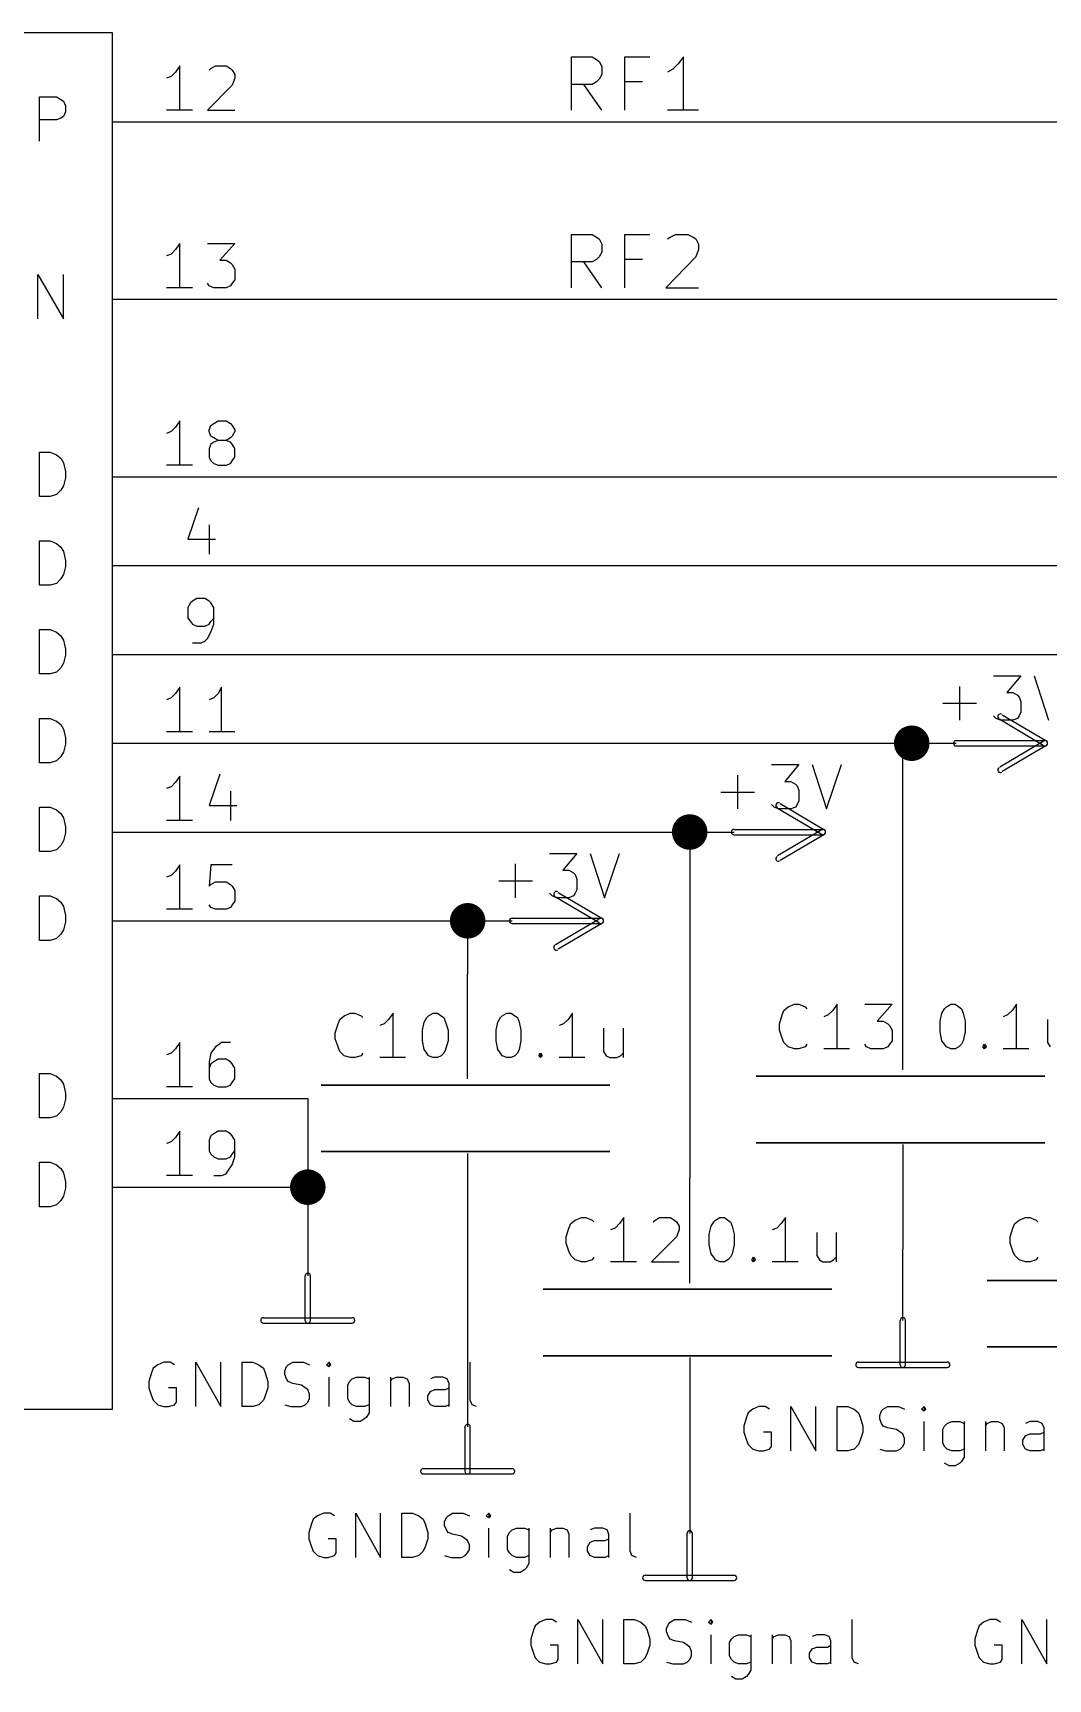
# Model space of a CAD drawing. Extents: x 10 to 584, y -410 to -10.
# Drawn here: x 372.38 to 401.41, y -189.59 to -142.49 of the extents above; entities that cross this region are included whole.
import ezdxf

# ---------------------------------------------------------------- set-up
doc = ezdxf.new("R2010")
doc.units = 0
doc.header["$MEASUREMENT"] = 0
doc.layers.add('BLACK', color=7, linetype='CONTINUOUS')

msp = doc.modelspace()

# ---------------------------------------------------------------- linework, layer by layer
at = {"layer": 'Black'}
for p, q in [((374.65, -142.494), (350.52, -142.494)), ((374.65, -181.864), (374.65, -142.494)), ((376.453, -143.612), (376.326, -143.739)), ((376.58, -143.434), (376.453, -143.612)), ((376.58, -144.704), (376.58, -143.434)), ((377.419, -143.561), (377.469, -143.51)), ((377.469, -143.51), (377.596, -143.434)), ((377.596, -143.434), (377.901, -143.434)), ((377.901, -143.434), (378.028, -143.51)), ((378.028, -143.51), (378.079, -143.561)), ((378.079, -143.561), (378.155, -143.688)), ((387.782, -144.704), (387.782, -143.18)), ((387.782, -143.18), (388.366, -143.18)), ((388.366, -143.18), (388.493, -143.256)), ((388.493, -143.256), (388.569, -143.307)), ((388.569, -143.307), (388.645, -143.459)), ((388.645, -143.459), (388.645, -143.688)), ((389.306, -144.704), (389.306, -143.18)), ((389.306, -143.18), (390.017, -143.18)), ((390.677, -143.535), (390.525, -143.612)), ((390.83, -143.383), (390.677, -143.535)), ((390.982, -143.18), (390.83, -143.383)), ((390.982, -144.704), (390.982, -143.18)), ((376.326, -143.739), (376.199, -143.789)), ((378.079, -143.993), (377.368, -144.704)), ((378.155, -143.789), (378.079, -143.993)), ((378.155, -143.688), (378.155, -143.789)), ((388.366, -143.967), (387.782, -143.967)), ((388.645, -144.704), (388.137, -143.967)), ((388.493, -143.891), (388.366, -143.967)), ((388.569, -143.815), (388.493, -143.891)), ((388.645, -143.688), (388.569, -143.815)), ((389.814, -143.891), (389.306, -143.891)), ((372.567, -145.593), (372.567, -144.323)), ((372.567, -144.323), (373.05, -144.323)), ((373.05, -144.323), (373.177, -144.399)), ((373.177, -144.399), (373.253, -144.45)), ((373.253, -144.45), (373.304, -144.577)), ((373.05, -144.983), (372.567, -144.983)), ((373.177, -144.932), (373.05, -144.983)), ((373.253, -144.882), (373.177, -144.932)), ((373.304, -144.755), (373.253, -144.882)), ((373.304, -144.577), (373.304, -144.755)), ((374.65, -145.034), (379.73, -145.034)), ((376.936, -144.704), (376.199, -144.704)), ((377.368, -144.704), (378.155, -144.704)), ((379.73, -145.034), (442.976, -145.034)), ((391.414, -144.704), (390.525, -144.704)), ((387.782, -149.784), (387.782, -148.26)), ((387.782, -148.26), (388.366, -148.26)), ((388.366, -148.26), (388.493, -148.336)), ((388.493, -148.336), (388.569, -148.387)), ((389.306, -149.784), (389.306, -148.26)), ((389.306, -148.26), (390.017, -148.26)), ((390.525, -148.387), (390.601, -148.336)), ((390.601, -148.336), (390.754, -148.26)), ((390.754, -148.26), (391.109, -148.26)), ((391.109, -148.26), (391.262, -148.336)), ((391.262, -148.336), (391.338, -148.387)), ((376.453, -148.692), (376.326, -148.819)), ((376.58, -148.514), (376.453, -148.692)), ((376.58, -149.784), (376.58, -148.514)), ((377.368, -148.514), (378.155, -148.514)), ((378.155, -148.514), (377.723, -148.996)), ((388.569, -148.387), (388.645, -148.539)), ((388.645, -148.768), (388.569, -148.895)), ((388.645, -148.539), (388.645, -148.768)), ((391.338, -148.387), (391.414, -148.539)), ((391.414, -148.692), (391.338, -148.895)), ((391.414, -148.539), (391.414, -148.692)), ((376.326, -148.819), (376.199, -148.869)), ((377.723, -148.996), (377.901, -148.996)), ((377.901, -148.996), (378.028, -149.073)), ((378.028, -149.073), (378.079, -149.123)), ((378.079, -149.123), (378.155, -149.25)), ((378.155, -149.25), (378.155, -149.555)), ((388.366, -149.047), (387.782, -149.047)), ((388.645, -149.784), (388.137, -149.047)), ((388.493, -148.971), (388.366, -149.047)), ((388.569, -148.895), (388.493, -148.971)), ((389.814, -148.971), (389.306, -148.971)), ((391.338, -148.895), (390.474, -149.784)), ((372.516, -150.673), (372.516, -149.403)), ((372.516, -149.403), (373.253, -150.673)), ((373.253, -150.673), (373.253, -149.403)), ((377.419, -149.733), (377.368, -149.657)), ((377.546, -149.784), (377.419, -149.733)), ((378.028, -149.733), (377.901, -149.784)), ((378.079, -149.657), (378.028, -149.733)), ((378.155, -149.555), (378.079, -149.657)), ((374.65, -150.114), (379.73, -150.114)), ((376.936, -149.784), (376.199, -149.784)), ((377.901, -149.784), (377.546, -149.784)), ((379.73, -150.114), (442.976, -150.114)), ((390.474, -149.784), (391.414, -149.784)), ((376.326, -153.899), (376.199, -153.949)), ((376.453, -153.772), (376.326, -153.899)), ((376.58, -153.594), (376.453, -153.772)), ((376.58, -154.864), (376.58, -153.594)), ((377.419, -153.848), (377.469, -153.721)), ((377.419, -153.899), (377.419, -153.848)), ((377.469, -154.026), (377.419, -153.899)), ((377.469, -153.721), (377.546, -153.67)), ((377.546, -153.67), (377.673, -153.594)), ((377.673, -153.594), (377.901, -153.594)), ((377.901, -153.594), (378.028, -153.67)), ((378.028, -153.67), (378.079, -153.721)), ((378.079, -153.721), (378.155, -153.848)), ((378.155, -153.899), (378.079, -154.026)), ((378.155, -153.848), (378.155, -153.899)), ((377.469, -154.254), (377.419, -154.381)), ((377.419, -154.381), (377.419, -154.635)), ((377.546, -154.076), (377.469, -154.026)), ((377.546, -154.203), (377.469, -154.254)), ((377.673, -154.153), (377.546, -154.076)), ((377.673, -154.153), (377.546, -154.203)), ((377.901, -154.153), (377.673, -154.153)), ((378.028, -154.076), (377.901, -154.153)), ((378.028, -154.203), (377.901, -154.153)), ((378.079, -154.026), (378.028, -154.076)), ((378.079, -154.254), (378.028, -154.203)), ((378.155, -154.381), (378.079, -154.254)), ((378.155, -154.635), (378.155, -154.381)), ((372.567, -155.753), (372.567, -154.483)), ((372.567, -154.483), (372.872, -154.483)), ((372.872, -154.483), (373.05, -154.559)), ((373.05, -154.559), (373.177, -154.661)), ((373.177, -154.661), (373.253, -154.788)), ((373.253, -154.788), (373.304, -155.042)), ((376.936, -154.864), (376.199, -154.864)), ((377.419, -154.635), (377.469, -154.737)), ((377.469, -154.737), (377.546, -154.813)), ((377.546, -154.813), (377.673, -154.864)), ((377.673, -154.864), (377.901, -154.864)), ((377.901, -154.864), (378.028, -154.813)), ((378.028, -154.813), (378.079, -154.737)), ((378.079, -154.737), (378.155, -154.635)), ((373.304, -155.219), (373.253, -155.448)), ((373.304, -155.042), (373.304, -155.219)), ((374.65, -155.194), (379.73, -155.194)), ((379.73, -155.194), (417.83, -155.194)), ((372.872, -155.753), (372.567, -155.753)), ((373.05, -155.702), (372.872, -155.753)), ((373.177, -155.575), (373.05, -155.702)), ((373.253, -155.448), (373.177, -155.575)), ((377.114, -156.083), (376.809, -156.972)), ((377.419, -156.566), (377.419, -157.404)), ((372.567, -158.293), (372.567, -157.023)), ((372.567, -157.023), (372.872, -157.023)), ((372.872, -157.023), (373.05, -157.099)), ((373.05, -157.099), (373.177, -157.201)), ((373.177, -157.201), (373.253, -157.328)), ((376.809, -156.972), (377.596, -156.972)), ((373.253, -157.328), (373.304, -157.582)), ((373.304, -157.582), (373.304, -157.759)), ((374.65, -157.734), (379.73, -157.734)), ((379.73, -157.734), (411.48, -157.734)), ((373.177, -158.115), (373.05, -158.242)), ((373.253, -157.988), (373.177, -158.115)), ((373.304, -157.759), (373.253, -157.988)), ((372.872, -158.293), (372.567, -158.293)), ((373.05, -158.242), (372.872, -158.293)), ((377.063, -158.674), (376.936, -158.75)), ((377.292, -158.674), (377.063, -158.674)), ((377.419, -158.75), (377.292, -158.674)), ((376.885, -158.801), (376.809, -158.928)), ((376.809, -158.928), (376.809, -159.233)), ((376.936, -158.75), (376.885, -158.801)), ((377.469, -158.801), (377.419, -158.75)), ((377.546, -158.928), (377.469, -158.801)), ((377.546, -159.41), (377.546, -158.928)), ((372.567, -160.833), (372.567, -159.563)), ((372.567, -159.563), (372.872, -159.563)), ((372.872, -159.563), (373.05, -159.639)), ((373.05, -159.639), (373.177, -159.741)), ((376.809, -159.233), (376.885, -159.334)), ((376.885, -159.334), (376.936, -159.41)), ((376.936, -159.41), (377.063, -159.461)), ((377.063, -159.461), (377.292, -159.461)), ((377.292, -159.461), (377.419, -159.41)), ((377.368, -159.817), (377.469, -159.639)), ((377.419, -159.41), (377.469, -159.334)), ((377.469, -159.334), (377.546, -159.233)), ((377.469, -159.639), (377.546, -159.41)), ((373.177, -159.741), (373.253, -159.868)), ((373.253, -159.868), (373.304, -160.122)), ((376.936, -159.944), (377.19, -159.944)), ((377.19, -159.944), (377.292, -159.893)), ((377.292, -159.893), (377.368, -159.817)), ((373.253, -160.528), (373.177, -160.655)), ((373.304, -160.299), (373.253, -160.528)), ((373.304, -160.122), (373.304, -160.299)), ((374.65, -160.274), (379.73, -160.274)), ((379.73, -160.274), (405.13, -160.274)), ((372.872, -160.833), (372.567, -160.833)), ((373.05, -160.782), (372.872, -160.833)), ((373.177, -160.655), (373.05, -160.782)), ((399.847, -160.884), (400.634, -160.884)), ((400.634, -160.884), (400.228, -161.366)), ((401.015, -160.884), (401.422, -162.154)), ((376.326, -161.519), (376.199, -161.569)), ((376.453, -161.392), (376.326, -161.519)), ((376.58, -161.214), (376.453, -161.392)), ((376.58, -162.484), (376.58, -161.214)), ((377.546, -161.519), (377.419, -161.569)), ((377.673, -161.392), (377.546, -161.519)), ((377.774, -161.214), (377.673, -161.392)), ((377.774, -162.484), (377.774, -161.214)), ((398.882, -162.154), (398.882, -161.188)), ((400.228, -161.366), (400.406, -161.366)), ((400.406, -161.366), (400.533, -161.442)), ((400.533, -161.442), (400.583, -161.493)), ((400.583, -161.493), (400.634, -161.62)), ((398.399, -161.671), (399.364, -161.671)), ((400.634, -161.925), (400.583, -162.027)), ((400.634, -161.62), (400.634, -161.925)), ((372.567, -163.373), (372.567, -162.103)), ((372.567, -162.103), (372.872, -162.103)), ((372.872, -162.103), (373.05, -162.179)), ((373.05, -162.179), (373.177, -162.281)), ((373.177, -162.281), (373.253, -162.408)), ((373.253, -162.408), (373.304, -162.662)), ((399.923, -162.103), (399.847, -162.027)), ((400.05, -162.154), (399.923, -162.103)), ((400.025, -162.128), (401.269, -162.865)), ((400.406, -162.154), (400.05, -162.154)), ((400.101, -162.001), (401.345, -162.738)), ((400.533, -162.103), (400.406, -162.154)), ((400.583, -162.027), (400.533, -162.103)), ((373.304, -162.839), (373.253, -163.068)), ((373.304, -162.662), (373.304, -162.839)), ((374.65, -162.814), (379.73, -162.814)), ((376.936, -162.484), (376.199, -162.484)), ((378.155, -162.484), (377.419, -162.484)), ((379.73, -162.814), (398.78, -162.814)), ((397.256, -169.164), (397.256, -162.814)), ((397.256, -162.814), (397.51, -162.814)), ((398.78, -162.738), (401.32, -162.738)), ((398.78, -162.89), (401.32, -162.89)), ((401.269, -162.763), (400.025, -163.5)), ((401.345, -162.89), (400.101, -163.627)), ((372.872, -163.373), (372.567, -163.373)), ((373.05, -163.322), (372.872, -163.373)), ((373.177, -163.195), (373.05, -163.322)), ((373.253, -163.068), (373.177, -163.195)), ((376.58, -163.754), (376.453, -163.932)), ((376.58, -165.024), (376.58, -163.754)), ((377.723, -163.703), (377.419, -164.592)), ((392.532, -164.694), (392.532, -163.728)), ((393.497, -163.424), (394.284, -163.424)), ((394.284, -163.424), (393.878, -163.906)), ((394.665, -163.424), (395.072, -164.694)), ((395.072, -164.694), (395.503, -163.424)), ((376.326, -164.059), (376.199, -164.109)), ((376.453, -163.932), (376.326, -164.059)), ((378.028, -164.186), (378.028, -165.024)), ((392.049, -164.211), (393.014, -164.211)), ((393.878, -163.906), (394.056, -163.906)), ((394.056, -163.906), (394.183, -163.982)), ((394.183, -163.982), (394.233, -164.033)), ((394.233, -164.033), (394.284, -164.16)), ((394.284, -164.16), (394.284, -164.465)), ((372.567, -165.913), (372.567, -164.643)), ((372.567, -164.643), (372.872, -164.643)), ((372.872, -164.643), (373.05, -164.719)), ((373.05, -164.719), (373.177, -164.821)), ((373.177, -164.821), (373.253, -164.948)), ((377.419, -164.592), (378.206, -164.592)), ((393.573, -164.643), (393.497, -164.567)), ((393.7, -164.694), (393.573, -164.643)), ((393.675, -164.668), (394.919, -165.405)), ((394.056, -164.694), (393.7, -164.694)), ((393.751, -164.541), (394.995, -165.278)), ((394.183, -164.643), (394.056, -164.694)), ((394.233, -164.567), (394.183, -164.643)), ((394.284, -164.465), (394.233, -164.567)), ((373.253, -164.948), (373.304, -165.202)), ((373.304, -165.202), (373.304, -165.379)), ((376.936, -165.024), (376.199, -165.024)), ((392.43, -165.278), (394.97, -165.278)), ((373.177, -165.735), (373.05, -165.862)), ((373.253, -165.608), (373.177, -165.735)), ((373.304, -165.379), (373.253, -165.608)), ((374.65, -165.354), (379.73, -165.354)), ((379.73, -165.354), (392.43, -165.354)), ((391.16, -165.354), (391.16, -175.26)), ((392.43, -165.43), (394.97, -165.43)), ((394.919, -165.303), (393.675, -166.04)), ((394.995, -165.43), (393.751, -166.167)), ((372.872, -165.913), (372.567, -165.913)), ((373.05, -165.862), (372.872, -165.913)), ((387.147, -165.964), (387.934, -165.964)), ((387.934, -165.964), (387.528, -166.446)), ((388.315, -165.964), (388.722, -167.234)), ((388.722, -167.234), (389.153, -165.964)), ((376.326, -166.599), (376.199, -166.649)), ((376.453, -166.472), (376.326, -166.599)), ((376.58, -166.294), (376.453, -166.472)), ((376.58, -167.564), (376.58, -166.294)), ((377.469, -166.294), (377.419, -166.903)), ((378.079, -166.294), (377.469, -166.294)), ((386.182, -167.234), (386.182, -166.268)), ((387.528, -166.446), (387.706, -166.446)), ((387.706, -166.446), (387.833, -166.522)), ((387.833, -166.522), (387.883, -166.573)), ((387.883, -166.573), (387.934, -166.7)), ((387.934, -166.7), (387.934, -167.005)), ((377.419, -166.903), (377.469, -166.853)), ((377.469, -166.853), (377.596, -166.776)), ((377.596, -166.776), (377.901, -166.776)), ((377.901, -166.776), (378.028, -166.853)), ((378.028, -166.853), (378.079, -166.903)), ((378.079, -166.903), (378.155, -167.03)), ((378.155, -167.03), (378.155, -167.335)), ((385.699, -166.751), (386.664, -166.751)), ((387.223, -167.183), (387.147, -167.107)), ((387.401, -167.081), (388.645, -167.818)), ((387.883, -167.107), (387.833, -167.183)), ((387.934, -167.005), (387.883, -167.107)), ((372.567, -168.453), (372.567, -167.183)), ((372.567, -167.183), (372.872, -167.183)), ((372.872, -167.183), (373.05, -167.259)), ((373.05, -167.259), (373.177, -167.361)), ((373.177, -167.361), (373.253, -167.488)), ((373.253, -167.488), (373.304, -167.742)), ((376.936, -167.564), (376.199, -167.564)), ((377.469, -167.513), (377.419, -167.437)), ((377.596, -167.564), (377.469, -167.513)), ((377.901, -167.564), (377.596, -167.564)), ((378.028, -167.513), (377.901, -167.564)), ((378.079, -167.437), (378.028, -167.513)), ((378.155, -167.335), (378.079, -167.437)), ((387.35, -167.234), (387.223, -167.183)), ((387.325, -167.208), (388.569, -167.945)), ((387.706, -167.234), (387.35, -167.234)), ((387.833, -167.183), (387.706, -167.234)), ((373.304, -167.919), (373.253, -168.148)), ((373.304, -167.742), (373.304, -167.919)), ((374.65, -167.894), (379.73, -167.894)), ((379.73, -167.894), (386.08, -167.894)), ((384.81, -167.894), (384.81, -169.418)), ((386.08, -167.818), (388.62, -167.818)), ((386.08, -167.97), (388.62, -167.97)), ((388.569, -167.843), (387.325, -168.58)), ((388.645, -167.97), (387.401, -168.707)), ((372.872, -168.453), (372.567, -168.453)), ((373.05, -168.402), (372.872, -168.453)), ((373.177, -168.275), (373.05, -168.402)), ((373.253, -168.148), (373.177, -168.275)), ((384.81, -172.415), (384.81, -169.418)), ((397.256, -172.161), (397.256, -169.164)), ((393.802, -170.586), (393.852, -170.459)), ((393.852, -170.459), (393.979, -170.358)), ((393.979, -170.358), (394.157, -170.282)), ((394.157, -170.282), (394.284, -170.282)), ((394.284, -170.282), (394.462, -170.358)), ((394.462, -170.358), (394.513, -170.409)), ((395.249, -170.459), (395.122, -170.586)), ((395.376, -170.282), (395.249, -170.459)), ((395.376, -171.552), (395.376, -170.282)), ((396.164, -170.282), (396.951, -170.282)), ((396.951, -170.282), (396.519, -170.764)), ((398.374, -170.536), (398.45, -170.409)), ((398.45, -170.409), (398.501, -170.358)), ((398.501, -170.358), (398.628, -170.282)), ((398.628, -170.282), (398.755, -170.282)), ((398.755, -170.282), (398.856, -170.358)), ((398.856, -170.358), (398.932, -170.409)), ((398.932, -170.409), (398.983, -170.536)), ((400.38, -170.459), (400.253, -170.586)), ((400.507, -170.282), (400.38, -170.459)), ((400.507, -171.552), (400.507, -170.282)), ((381.025, -171.094), (381.102, -170.84)), ((381.102, -170.84), (381.152, -170.713)), ((381.152, -170.713), (381.279, -170.612)), ((381.279, -170.612), (381.457, -170.536)), ((381.457, -170.536), (381.584, -170.536)), ((381.584, -170.536), (381.762, -170.612)), ((381.762, -170.612), (381.813, -170.663)), ((382.422, -170.84), (382.295, -170.891)), ((382.549, -170.713), (382.422, -170.84)), ((382.676, -170.536), (382.549, -170.713)), ((382.676, -171.806), (382.676, -170.536)), ((383.515, -171.018), (383.565, -170.79)), ((383.565, -170.79), (383.642, -170.663)), ((383.642, -170.663), (383.692, -170.612)), ((383.692, -170.612), (383.819, -170.536)), ((383.819, -170.536), (383.946, -170.536)), ((383.946, -170.536), (384.048, -170.612)), ((384.048, -170.612), (384.124, -170.663)), ((384.124, -170.663), (384.175, -170.79)), ((384.175, -170.79), (384.251, -171.018)), ((385.623, -171.018), (385.674, -170.79)), ((385.674, -170.79), (385.75, -170.663)), ((385.75, -170.663), (385.801, -170.612)), ((385.801, -170.612), (385.928, -170.536)), ((385.928, -170.536), (386.055, -170.536)), ((386.055, -170.536), (386.156, -170.612)), ((386.156, -170.612), (386.232, -170.663)), ((386.232, -170.663), (386.283, -170.79)), ((386.283, -170.79), (386.334, -171.018)), ((387.553, -170.84), (387.426, -170.891)), ((387.68, -170.713), (387.553, -170.84)), ((387.807, -170.536), (387.68, -170.713)), ((387.807, -171.806), (387.807, -170.536)), ((393.725, -170.84), (393.802, -170.586)), ((393.725, -171.018), (393.725, -170.84)), ((395.122, -170.586), (394.995, -170.637)), ((396.519, -170.764), (396.697, -170.764)), ((396.697, -170.764), (396.824, -170.84)), ((396.824, -170.84), (396.875, -170.891)), ((396.875, -170.891), (396.951, -171.018)), ((398.323, -170.764), (398.374, -170.536)), ((398.323, -171.069), (398.323, -170.764)), ((398.983, -170.536), (399.034, -170.764)), ((399.034, -170.764), (399.034, -171.069)), ((400.253, -170.586), (400.126, -170.637)), ((401.396, -170.713), (401.396, -171.374)), ((376.58, -171.374), (376.453, -171.552)), ((376.58, -172.644), (376.58, -171.374)), ((377.774, -171.374), (377.673, -171.45)), ((378.028, -171.374), (377.774, -171.374)), ((381.025, -171.272), (381.025, -171.094)), ((381.102, -171.501), (381.025, -171.272)), ((383.515, -171.323), (383.515, -171.018)), ((383.565, -171.577), (383.515, -171.323)), ((384.251, -171.323), (384.175, -171.577)), ((384.251, -171.018), (384.251, -171.323)), ((385.623, -171.323), (385.623, -171.018)), ((385.674, -171.577), (385.623, -171.323)), ((386.334, -171.323), (386.283, -171.577)), ((386.334, -171.018), (386.334, -171.323)), ((388.696, -170.967), (388.696, -171.628)), ((389.255, -170.967), (389.255, -171.806)), ((393.802, -171.247), (393.725, -171.018)), ((393.852, -171.374), (393.802, -171.247)), ((393.979, -171.501), (393.852, -171.374)), ((396.951, -171.323), (396.875, -171.425)), ((396.951, -171.018), (396.951, -171.323)), ((398.374, -171.323), (398.323, -171.069)), ((398.45, -171.425), (398.374, -171.323)), ((398.983, -171.323), (398.932, -171.425)), ((399.034, -171.069), (398.983, -171.323)), ((401.396, -171.374), (401.472, -171.501)), ((376.326, -171.679), (376.199, -171.729)), ((376.453, -171.552), (376.326, -171.679)), ((377.469, -171.679), (377.419, -171.933)), ((377.596, -171.501), (377.469, -171.679)), ((377.673, -171.856), (377.546, -171.933)), ((377.673, -171.45), (377.596, -171.501)), ((377.901, -171.856), (377.673, -171.856)), ((378.028, -171.933), (377.901, -171.856)), ((381.152, -171.628), (381.102, -171.501)), ((381.279, -171.755), (381.152, -171.628)), ((381.457, -171.806), (381.279, -171.755)), ((381.584, -171.806), (381.457, -171.806)), ((381.762, -171.755), (381.584, -171.806)), ((381.813, -171.679), (381.762, -171.755)), ((383.032, -171.806), (382.295, -171.806)), ((383.642, -171.679), (383.565, -171.577)), ((383.692, -171.755), (383.642, -171.679)), ((383.819, -171.806), (383.692, -171.755)), ((383.946, -171.806), (383.819, -171.806)), ((384.048, -171.755), (383.946, -171.806)), ((384.124, -171.679), (384.048, -171.755)), ((384.175, -171.577), (384.124, -171.679)), ((385.75, -171.679), (385.674, -171.577)), ((385.801, -171.755), (385.75, -171.679)), ((385.928, -171.806), (385.801, -171.755)), ((386.055, -171.806), (385.928, -171.806)), ((386.156, -171.755), (386.055, -171.806)), ((386.232, -171.679), (386.156, -171.755)), ((386.283, -171.577), (386.232, -171.679)), ((386.842, -171.755), (386.893, -171.679)), ((386.893, -171.806), (386.842, -171.755)), ((386.893, -171.679), (386.944, -171.755)), ((386.893, -171.679), (386.893, -171.806)), ((386.944, -171.755), (386.893, -171.806)), ((388.163, -171.806), (387.426, -171.806)), ((388.696, -171.628), (388.772, -171.755)), ((388.772, -171.755), (388.874, -171.806)), ((388.874, -171.806), (389.077, -171.806)), ((389.077, -171.806), (389.179, -171.755)), ((389.179, -171.755), (389.255, -171.679)), ((394.157, -171.552), (393.979, -171.501)), ((394.284, -171.552), (394.157, -171.552)), ((394.462, -171.501), (394.284, -171.552)), ((394.513, -171.425), (394.462, -171.501)), ((395.732, -171.552), (394.995, -171.552)), ((396.215, -171.501), (396.164, -171.425)), ((396.342, -171.552), (396.215, -171.501)), ((396.697, -171.552), (396.342, -171.552)), ((396.824, -171.501), (396.697, -171.552)), ((396.875, -171.425), (396.824, -171.501)), ((398.501, -171.501), (398.45, -171.425)), ((398.628, -171.552), (398.501, -171.501)), ((398.755, -171.552), (398.628, -171.552)), ((398.856, -171.501), (398.755, -171.552)), ((398.932, -171.425), (398.856, -171.501)), ((399.542, -171.501), (399.593, -171.425)), ((399.593, -171.552), (399.542, -171.501)), ((399.593, -171.425), (399.644, -171.501)), ((399.593, -171.425), (399.593, -171.552)), ((399.644, -171.501), (399.593, -171.552)), ((400.863, -171.552), (400.126, -171.552)), ((372.567, -173.533), (372.567, -172.263)), ((372.567, -172.263), (372.872, -172.263)), ((372.872, -172.263), (373.05, -172.339)), ((373.05, -172.339), (373.177, -172.441)), ((377.419, -171.933), (377.419, -172.415)), ((377.469, -171.983), (377.419, -172.11)), ((377.546, -171.933), (377.469, -171.983)), ((378.079, -171.983), (378.028, -171.933)), ((378.155, -172.11), (378.079, -171.983)), ((378.155, -172.415), (378.155, -172.11)), ((401.32, -172.339), (393.065, -172.339)), ((393.065, -172.339), (401.32, -172.339)), ((373.177, -172.441), (373.253, -172.568)), ((373.253, -172.568), (373.304, -172.822)), ((373.304, -172.822), (373.304, -172.999)), ((376.936, -172.644), (376.199, -172.644)), ((377.419, -172.415), (377.469, -172.517)), ((377.469, -172.517), (377.546, -172.593)), ((377.546, -172.593), (377.673, -172.644)), ((377.673, -172.644), (377.901, -172.644)), ((377.901, -172.644), (378.028, -172.593)), ((378.028, -172.593), (378.079, -172.517)), ((378.079, -172.517), (378.155, -172.415)), ((388.874, -172.593), (380.619, -172.593)), ((380.619, -172.593), (388.874, -172.593)), ((373.253, -173.228), (373.177, -173.355)), ((373.304, -172.999), (373.253, -173.228)), ((374.65, -172.974), (379.73, -172.974)), ((379.73, -172.974), (380.238, -172.974)), ((380.238, -172.974), (380.238, -178.054)), ((372.872, -173.533), (372.567, -173.533)), ((373.05, -173.482), (372.872, -173.533)), ((373.177, -173.355), (373.05, -173.482)), ((376.326, -174.219), (376.199, -174.269)), ((376.453, -174.092), (376.326, -174.219)), ((376.58, -173.914), (376.453, -174.092)), ((376.58, -175.184), (376.58, -173.914)), ((377.469, -174.041), (377.419, -174.168)), ((377.419, -174.168), (377.419, -174.473)), ((377.546, -173.99), (377.469, -174.041)), ((377.673, -173.914), (377.546, -173.99)), ((377.901, -173.914), (377.673, -173.914)), ((378.028, -173.99), (377.901, -173.914)), ((378.079, -174.041), (378.028, -173.99)), ((378.155, -174.168), (378.079, -174.041)), ((378.155, -174.65), (378.155, -174.168)), ((377.419, -174.473), (377.469, -174.574)), ((377.469, -174.574), (377.546, -174.65)), ((377.546, -174.65), (377.673, -174.701)), ((377.673, -174.701), (377.901, -174.701)), ((377.901, -174.701), (378.028, -174.65)), ((378.028, -174.65), (378.079, -174.574)), ((378.079, -174.574), (378.155, -174.473)), ((378.079, -174.879), (378.155, -174.65)), ((380.619, -174.498), (388.874, -174.498)), ((388.874, -174.498), (380.619, -174.498)), ((384.81, -174.549), (384.81, -177.546)), ((393.065, -174.244), (401.32, -174.244)), ((401.32, -174.244), (393.065, -174.244)), ((397.256, -174.295), (397.256, -177.292)), ((372.567, -176.073), (372.567, -174.803)), ((372.567, -174.803), (372.872, -174.803)), ((372.872, -174.803), (373.05, -174.879)), ((373.05, -174.879), (373.177, -174.981)), ((373.177, -174.981), (373.253, -175.108)), ((373.253, -175.108), (373.304, -175.362)), ((377.774, -175.184), (377.901, -175.133)), ((377.901, -175.133), (377.952, -175.057)), ((377.952, -175.057), (378.079, -174.879)), ((373.304, -175.539), (373.253, -175.768)), ((373.304, -175.362), (373.304, -175.539)), ((374.65, -175.514), (379.73, -175.514)), ((376.936, -175.184), (376.199, -175.184)), ((377.546, -175.184), (377.774, -175.184)), ((379.73, -175.514), (380.238, -175.514)), ((391.16, -178.257), (391.16, -175.26)), ((372.872, -176.073), (372.567, -176.073)), ((373.05, -176.022), (372.872, -176.073)), ((373.177, -175.895), (373.05, -176.022)), ((373.253, -175.768), (373.177, -175.895)), ((387.706, -176.682), (387.756, -176.555)), ((387.756, -176.555), (387.883, -176.454)), ((387.883, -176.454), (388.061, -176.378)), ((388.061, -176.378), (388.188, -176.378)), ((388.188, -176.378), (388.366, -176.454)), ((388.366, -176.454), (388.417, -176.505)), ((389.153, -176.555), (389.026, -176.682)), ((389.28, -176.378), (389.153, -176.555)), ((389.28, -177.648), (389.28, -176.378)), ((390.119, -176.505), (390.169, -176.454)), ((390.169, -176.454), (390.296, -176.378)), ((390.296, -176.378), (390.601, -176.378)), ((390.601, -176.378), (390.728, -176.454)), ((390.728, -176.454), (390.779, -176.505)), ((390.779, -176.505), (390.855, -176.632)), ((391.77, -176.632), (391.846, -176.505)), ((391.846, -176.505), (391.897, -176.454)), ((391.897, -176.454), (392.024, -176.378)), ((392.024, -176.378), (392.151, -176.378)), ((392.151, -176.378), (392.252, -176.454)), ((392.252, -176.454), (392.328, -176.505)), ((392.328, -176.505), (392.379, -176.632)), ((393.776, -176.555), (393.649, -176.682)), ((393.903, -176.378), (393.776, -176.555)), ((393.903, -177.648), (393.903, -176.378)), ((400.406, -176.682), (400.456, -176.555)), ((400.456, -176.555), (400.583, -176.454)), ((400.583, -176.454), (400.761, -176.378)), ((400.761, -176.378), (400.888, -176.378)), ((400.888, -176.378), (401.066, -176.454)), ((401.066, -176.454), (401.117, -176.505)), ((387.629, -176.936), (387.706, -176.682)), ((387.629, -177.114), (387.629, -176.936)), ((389.026, -176.682), (388.899, -176.733)), ((390.779, -176.936), (390.068, -177.648)), ((390.855, -176.733), (390.779, -176.936)), ((390.855, -176.632), (390.855, -176.733)), ((391.719, -176.86), (391.77, -176.632)), ((391.719, -177.165), (391.719, -176.86)), ((392.379, -176.632), (392.43, -176.86)), ((392.43, -176.86), (392.43, -177.165)), ((393.649, -176.682), (393.522, -176.733)), ((394.792, -176.809), (394.792, -177.47)), ((395.351, -176.809), (395.351, -177.648)), ((400.329, -176.936), (400.406, -176.682)), ((400.329, -177.114), (400.329, -176.936)), ((387.706, -177.343), (387.629, -177.114)), ((387.756, -177.47), (387.706, -177.343)), ((387.883, -177.597), (387.756, -177.47)), ((388.417, -177.521), (388.366, -177.597)), ((391.77, -177.419), (391.719, -177.165)), ((391.846, -177.521), (391.77, -177.419)), ((391.897, -177.597), (391.846, -177.521)), ((392.328, -177.521), (392.252, -177.597)), ((392.379, -177.419), (392.328, -177.521)), ((392.43, -177.165), (392.379, -177.419)), ((392.938, -177.597), (392.989, -177.521)), ((392.989, -177.521), (393.04, -177.597)), ((392.989, -177.521), (392.989, -177.648)), ((394.792, -177.47), (394.868, -177.597)), ((395.275, -177.597), (395.351, -177.521)), ((397.256, -179.324), (397.256, -177.292)), ((400.406, -177.343), (400.329, -177.114)), ((400.456, -177.47), (400.406, -177.343)), ((400.583, -177.597), (400.456, -177.47)), ((401.117, -177.521), (401.066, -177.597)), ((384.81, -177.546), (384.81, -182.372)), ((388.061, -177.648), (387.883, -177.597)), ((388.188, -177.648), (388.061, -177.648)), ((388.366, -177.597), (388.188, -177.648)), ((389.636, -177.648), (388.899, -177.648)), ((390.068, -177.648), (390.855, -177.648)), ((392.024, -177.648), (391.897, -177.597)), ((392.151, -177.648), (392.024, -177.648)), ((392.252, -177.597), (392.151, -177.648)), ((392.989, -177.648), (392.938, -177.597)), ((393.04, -177.597), (392.989, -177.648)), ((394.259, -177.648), (393.522, -177.648)), ((394.868, -177.597), (394.97, -177.648)), ((394.97, -177.648), (395.173, -177.648)), ((395.173, -177.648), (395.275, -177.597)), ((400.761, -177.648), (400.583, -177.597)), ((400.888, -177.648), (400.761, -177.648)), ((401.066, -177.597), (400.888, -177.648)), ((380.162, -179.324), (380.162, -178.054)), ((380.314, -179.324), (380.314, -178.054)), ((395.224, -178.435), (386.969, -178.435)), ((386.969, -178.435), (395.224, -178.435)), ((407.924, -178.181), (399.669, -178.181)), ((399.669, -178.181), (407.924, -178.181)), ((378.968, -179.248), (381.508, -179.248)), ((378.968, -179.4), (381.508, -179.4)), ((397.18, -180.594), (397.18, -179.324)), ((397.332, -180.594), (397.332, -179.324)), ((386.969, -180.34), (395.224, -180.34)), ((395.224, -180.34), (386.969, -180.34)), ((399.669, -180.086), (407.924, -180.086)), ((407.924, -180.086), (399.669, -180.086)), ((375.768, -180.823), (375.691, -181.077)), ((375.818, -180.696), (375.768, -180.823)), ((375.945, -180.594), (375.818, -180.696)), ((376.123, -180.518), (375.945, -180.594)), ((376.301, -180.518), (376.123, -180.518)), ((376.428, -180.594), (376.301, -180.518)), ((377.038, -181.788), (377.038, -180.518)), ((377.038, -180.518), (377.749, -181.788)), ((377.749, -181.788), (377.749, -180.518)), ((378.358, -181.788), (378.358, -180.518)), ((378.358, -180.518), (378.663, -180.518)), ((378.663, -180.518), (378.841, -180.594)), ((378.841, -180.594), (378.968, -180.696)), ((378.968, -180.696), (379.019, -180.823)), ((379.019, -180.823), (379.095, -181.077)), ((379.578, -180.772), (379.628, -180.645)), ((379.578, -180.873), (379.578, -180.772)), ((379.628, -180.645), (379.679, -180.594)), ((379.679, -180.594), (379.806, -180.518)), ((379.806, -180.518), (380.111, -180.518)), ((380.111, -180.518), (380.289, -180.594)), ((380.848, -180.518), (380.771, -180.594)), ((380.771, -180.594), (380.848, -180.645)), ((380.898, -180.594), (380.848, -180.518)), ((380.848, -180.518), (380.848, -180.645)), ((380.848, -180.645), (380.898, -180.594)), ((384.886, -181.61), (384.886, -180.518)), ((391.16, -180.391), (391.16, -183.388)), ((395.986, -180.518), (398.526, -180.518)), ((395.986, -180.67), (398.526, -180.67)), ((375.691, -181.077), (375.691, -181.254)), ((375.691, -181.254), (375.768, -181.483)), ((376.479, -181.254), (376.25, -181.254)), ((376.479, -181.661), (376.479, -181.254)), ((379.095, -181.254), (379.019, -181.483)), ((379.095, -181.077), (379.095, -181.254)), ((379.628, -181), (379.578, -180.873)), ((379.679, -181.077), (379.628, -181)), ((379.806, -181.127), (379.679, -181.077)), ((380.06, -181.178), (379.806, -181.127)), ((380.162, -181.254), (380.06, -181.178)), ((380.238, -181.305), (380.162, -181.254)), ((380.848, -181.788), (380.848, -180.95)), ((381.381, -181.178), (381.432, -181.077)), ((381.381, -181.559), (381.381, -181.178)), ((381.432, -181.077), (381.508, -181)), ((381.508, -181), (381.635, -180.95)), ((381.635, -180.95), (381.864, -180.95)), ((381.864, -180.95), (381.991, -181)), ((381.991, -180.95), (381.991, -181.966)), ((382.6, -180.95), (382.6, -181.788)), ((382.6, -181.077), (382.651, -181)), ((382.651, -181), (382.778, -180.95)), ((382.778, -180.95), (382.956, -180.95)), ((382.956, -180.95), (383.083, -181)), ((383.083, -181), (383.134, -181.127)), ((383.134, -181.127), (383.134, -181.788)), ((383.87, -180.95), (383.743, -181)), ((384.099, -180.95), (383.87, -180.95)), ((384.226, -181), (384.099, -180.95)), ((384.175, -181.305), (384.277, -181.254)), ((384.277, -181.127), (384.226, -181)), ((384.277, -181.788), (384.277, -181.127)), ((375.768, -181.483), (375.818, -181.61)), ((375.818, -181.61), (375.945, -181.737)), ((375.945, -181.737), (376.123, -181.788)), ((376.25, -181.788), (376.428, -181.737)), ((376.428, -181.737), (376.479, -181.661)), ((378.841, -181.737), (378.663, -181.788)), ((378.968, -181.61), (378.841, -181.737)), ((379.019, -181.483), (378.968, -181.61)), ((379.578, -181.737), (379.755, -181.788)), ((380.06, -181.788), (380.162, -181.737)), ((380.162, -181.737), (380.238, -181.661)), ((380.289, -181.432), (380.238, -181.305)), ((380.238, -181.661), (380.289, -181.559)), ((380.289, -181.559), (380.289, -181.432)), ((381.432, -181.661), (381.381, -181.559)), ((381.508, -181.737), (381.432, -181.661)), ((381.635, -181.788), (381.508, -181.737)), ((381.991, -181.737), (381.864, -181.788)), ((383.667, -181.483), (383.743, -181.356)), ((383.667, -181.61), (383.667, -181.483)), ((383.743, -181.737), (383.667, -181.61)), ((383.743, -181.356), (383.87, -181.305)), ((383.87, -181.788), (383.743, -181.737)), ((383.87, -181.305), (384.175, -181.305)), ((384.277, -181.737), (384.175, -181.788)), ((384.937, -181.737), (384.886, -181.61)), ((385.064, -181.788), (384.937, -181.737)), ((350.52, -181.864), (374.65, -181.864)), ((376.123, -181.788), (376.25, -181.788)), ((378.663, -181.788), (378.358, -181.788)), ((379.755, -181.788), (380.06, -181.788)), ((381.559, -182.22), (381.432, -182.143)), ((381.737, -182.22), (381.559, -182.22)), ((381.864, -181.788), (381.635, -181.788)), ((381.864, -182.143), (381.737, -182.22)), ((381.914, -182.093), (381.864, -182.143)), ((381.991, -181.966), (381.914, -182.093)), ((384.175, -181.788), (383.87, -181.788)), ((392.786, -182.093), (392.709, -182.347)), ((392.836, -181.966), (392.786, -182.093)), ((392.963, -181.864), (392.836, -181.966)), ((393.141, -181.788), (392.963, -181.864)), ((393.319, -181.788), (393.141, -181.788)), ((393.446, -181.864), (393.319, -181.788)), ((394.056, -183.058), (394.056, -181.788)), ((394.056, -181.788), (394.767, -183.058)), ((394.767, -183.058), (394.767, -181.788)), ((395.376, -183.058), (395.376, -181.788)), ((395.376, -181.788), (395.681, -181.788)), ((395.681, -181.788), (395.859, -181.864)), ((395.859, -181.864), (395.986, -181.966)), ((395.986, -181.966), (396.037, -182.093)), ((396.037, -182.093), (396.113, -182.347)), ((396.596, -182.042), (396.646, -181.915)), ((396.596, -182.143), (396.596, -182.042)), ((396.646, -182.27), (396.596, -182.143)), ((396.646, -181.915), (396.697, -181.864)), ((396.697, -181.864), (396.824, -181.788)), ((396.824, -181.788), (397.129, -181.788)), ((397.129, -181.788), (397.307, -181.864)), ((397.866, -181.788), (397.789, -181.864)), ((397.789, -181.864), (397.866, -181.915)), ((397.916, -181.864), (397.866, -181.788)), ((397.866, -181.788), (397.866, -181.915)), ((397.866, -181.915), (397.916, -181.864)), ((397.866, -183.058), (397.866, -182.22)), ((398.526, -182.27), (398.653, -182.22)), ((398.653, -182.22), (398.882, -182.22)), ((398.882, -182.22), (399.009, -182.27)), ((399.009, -182.22), (399.009, -183.236)), ((399.618, -182.22), (399.618, -183.058)), ((399.669, -182.27), (399.796, -182.22)), ((399.796, -182.22), (399.974, -182.22)), ((399.974, -182.22), (400.101, -182.27)), ((400.888, -182.22), (400.761, -182.27)), ((401.117, -182.22), (400.888, -182.22)), ((401.244, -182.27), (401.117, -182.22)), ((384.734, -183.642), (384.734, -182.372)), ((384.886, -183.642), (384.886, -182.372)), ((392.709, -182.347), (392.709, -182.524)), ((392.709, -182.524), (392.786, -182.753)), ((393.497, -182.524), (393.268, -182.524)), ((393.497, -182.931), (393.497, -182.524)), ((396.113, -182.524), (396.037, -182.753)), ((396.113, -182.347), (396.113, -182.524)), ((396.697, -182.347), (396.646, -182.27)), ((396.824, -182.397), (396.697, -182.347)), ((397.078, -182.448), (396.824, -182.397)), ((397.18, -182.524), (397.078, -182.448)), ((397.256, -182.575), (397.18, -182.524)), ((397.307, -182.702), (397.256, -182.575)), ((397.307, -182.829), (397.307, -182.702)), ((398.399, -182.448), (398.45, -182.347)), ((398.399, -182.829), (398.399, -182.448)), ((398.45, -182.347), (398.526, -182.27)), ((399.618, -182.347), (399.669, -182.27)), ((400.101, -182.27), (400.152, -182.397)), ((400.152, -182.397), (400.152, -183.058)), ((400.685, -182.753), (400.761, -182.626)), ((400.761, -182.626), (400.888, -182.575)), ((400.888, -182.575), (401.193, -182.575)), ((401.193, -182.575), (401.295, -182.524)), ((401.295, -182.397), (401.244, -182.27)), ((401.295, -183.058), (401.295, -182.397)), ((392.786, -182.753), (392.836, -182.88)), ((392.836, -182.88), (392.963, -183.007)), ((392.963, -183.007), (393.141, -183.058)), ((393.141, -183.058), (393.268, -183.058)), ((393.268, -183.058), (393.446, -183.007)), ((393.446, -183.007), (393.497, -182.931)), ((395.681, -183.058), (395.376, -183.058)), ((395.859, -183.007), (395.681, -183.058)), ((395.986, -182.88), (395.859, -183.007)), ((396.037, -182.753), (395.986, -182.88)), ((396.596, -183.007), (396.773, -183.058)), ((396.773, -183.058), (397.078, -183.058)), ((397.078, -183.058), (397.18, -183.007)), ((397.18, -183.007), (397.256, -182.931)), ((397.256, -182.931), (397.307, -182.829)), ((398.45, -182.931), (398.399, -182.829)), ((398.526, -183.007), (398.45, -182.931)), ((398.653, -183.058), (398.526, -183.007)), ((398.882, -183.058), (398.653, -183.058)), ((399.009, -183.007), (398.882, -183.058)), ((400.685, -182.88), (400.685, -182.753)), ((400.761, -183.007), (400.685, -182.88)), ((400.888, -183.058), (400.761, -183.007)), ((401.193, -183.058), (400.888, -183.058)), ((401.295, -183.007), (401.193, -183.058)), ((383.54, -183.566), (386.08, -183.566)), ((391.16, -183.388), (391.16, -185.42)), ((398.577, -183.49), (398.45, -183.413)), ((398.755, -183.49), (398.577, -183.49)), ((398.882, -183.413), (398.755, -183.49)), ((398.932, -183.363), (398.882, -183.413)), ((399.009, -183.236), (398.932, -183.363)), ((383.54, -183.718), (386.08, -183.718)), ((380.39, -185.014), (380.34, -185.141)), ((380.517, -184.912), (380.39, -185.014)), ((380.695, -184.836), (380.517, -184.912)), ((380.873, -184.836), (380.695, -184.836)), ((381, -184.912), (380.873, -184.836)), ((381.61, -186.106), (381.61, -184.836)), ((381.61, -184.836), (382.321, -186.106)), ((382.321, -186.106), (382.321, -184.836)), ((382.93, -186.106), (382.93, -184.836)), ((382.93, -184.836), (383.235, -184.836)), ((383.235, -184.836), (383.413, -184.912)), ((383.413, -184.912), (383.54, -185.014)), ((383.54, -185.014), (383.591, -185.141)), ((384.15, -185.09), (384.2, -184.963)), ((384.2, -184.963), (384.251, -184.912)), ((384.251, -184.912), (384.378, -184.836)), ((384.378, -184.836), (384.683, -184.836)), ((384.683, -184.836), (384.861, -184.912)), ((385.42, -184.836), (385.343, -184.912)), ((385.343, -184.912), (385.42, -184.963)), ((385.47, -184.912), (385.42, -184.836)), ((385.42, -184.836), (385.42, -184.963)), ((385.42, -184.963), (385.47, -184.912)), ((389.458, -185.928), (389.458, -184.836)), ((380.34, -185.141), (380.263, -185.395)), ((380.263, -185.395), (380.263, -185.572)), ((383.591, -185.141), (383.667, -185.395)), ((383.667, -185.395), (383.667, -185.572)), ((384.15, -185.191), (384.15, -185.09)), ((384.2, -185.318), (384.15, -185.191)), ((384.251, -185.395), (384.2, -185.318)), ((384.378, -185.445), (384.251, -185.395)), ((384.632, -185.496), (384.378, -185.445)), ((384.734, -185.572), (384.632, -185.496)), ((385.42, -186.106), (385.42, -185.268)), ((385.953, -185.496), (386.004, -185.395)), ((385.953, -185.877), (385.953, -185.496)), ((386.004, -185.395), (386.08, -185.318)), ((386.08, -185.318), (386.207, -185.268)), ((386.207, -185.268), (386.436, -185.268)), ((386.436, -185.268), (386.563, -185.318)), ((386.563, -185.268), (386.563, -186.284)), ((387.172, -185.268), (387.172, -186.106)), ((387.172, -185.395), (387.223, -185.318)), ((387.223, -185.318), (387.35, -185.268)), ((387.35, -185.268), (387.528, -185.268)), ((387.528, -185.268), (387.655, -185.318)), ((387.655, -185.318), (387.706, -185.445)), ((387.706, -185.445), (387.706, -186.106)), ((388.442, -185.268), (388.315, -185.318)), ((388.671, -185.268), (388.442, -185.268)), ((388.798, -185.318), (388.671, -185.268)), ((388.849, -185.445), (388.798, -185.318)), ((388.849, -186.106), (388.849, -185.445)), ((391.084, -186.69), (391.084, -185.42)), ((391.236, -186.69), (391.236, -185.42)), ((380.263, -185.572), (380.34, -185.801)), ((380.34, -185.801), (380.39, -185.928)), ((380.39, -185.928), (380.517, -186.055)), ((381.051, -185.572), (380.822, -185.572)), ((381, -186.055), (381.051, -185.979)), ((381.051, -185.979), (381.051, -185.572)), ((383.54, -185.928), (383.413, -186.055)), ((383.591, -185.801), (383.54, -185.928)), ((383.667, -185.572), (383.591, -185.801)), ((384.81, -185.623), (384.734, -185.572)), ((384.734, -186.055), (384.81, -185.979)), ((384.861, -185.75), (384.81, -185.623)), ((384.81, -185.979), (384.861, -185.877)), ((384.861, -185.877), (384.861, -185.75)), ((386.004, -185.979), (385.953, -185.877)), ((386.08, -186.055), (386.004, -185.979)), ((388.239, -185.801), (388.315, -185.674)), ((388.239, -185.928), (388.239, -185.801)), ((388.315, -186.055), (388.239, -185.928)), ((388.315, -185.674), (388.442, -185.623)), ((388.442, -185.623), (388.747, -185.623)), ((388.747, -185.623), (388.849, -185.572)), ((389.509, -186.055), (389.458, -185.928)), ((380.517, -186.055), (380.695, -186.106)), ((380.695, -186.106), (380.822, -186.106)), ((380.822, -186.106), (381, -186.055)), ((383.235, -186.106), (382.93, -186.106)), ((383.413, -186.055), (383.235, -186.106)), ((384.15, -186.055), (384.327, -186.106)), ((384.327, -186.106), (384.632, -186.106)), ((384.632, -186.106), (384.734, -186.055)), ((386.131, -186.538), (386.004, -186.461)), ((386.207, -186.106), (386.08, -186.055)), ((386.436, -186.106), (386.207, -186.106)), ((386.436, -186.461), (386.309, -186.538)), ((386.563, -186.055), (386.436, -186.106)), ((386.486, -186.411), (386.436, -186.461)), ((386.563, -186.284), (386.486, -186.411)), ((388.442, -186.106), (388.315, -186.055)), ((388.747, -186.106), (388.442, -186.106)), ((388.849, -186.055), (388.747, -186.106)), ((389.636, -186.106), (389.509, -186.055)), ((386.309, -186.538), (386.131, -186.538)), ((389.89, -186.614), (392.43, -186.614)), ((389.89, -186.766), (392.43, -186.766)), ((387.045, -187.884), (386.867, -187.96)), ((387.223, -187.884), (387.045, -187.884)), ((387.35, -187.96), (387.223, -187.884)), ((387.96, -189.154), (387.96, -187.884)), ((387.96, -187.884), (388.671, -189.154)), ((388.671, -189.154), (388.671, -187.884)), ((389.28, -189.154), (389.28, -187.884)), ((389.28, -187.884), (389.585, -187.884)), ((389.585, -187.884), (389.763, -187.96)), ((390.601, -187.96), (390.728, -187.884)), ((390.728, -187.884), (391.033, -187.884)), ((391.033, -187.884), (391.211, -187.96)), ((391.77, -187.884), (391.693, -187.96)), ((391.82, -187.96), (391.77, -187.884)), ((391.77, -187.884), (391.77, -188.011)), ((395.808, -188.976), (395.808, -187.884)), ((399.745, -187.884), (399.567, -187.96)), ((399.923, -187.884), (399.745, -187.884)), ((400.05, -187.96), (399.923, -187.884)), ((400.66, -189.154), (400.66, -187.884)), ((400.66, -187.884), (401.371, -189.154)), ((401.371, -189.154), (401.371, -187.884)), ((386.69, -188.189), (386.613, -188.443)), ((386.74, -188.062), (386.69, -188.189)), ((386.867, -187.96), (386.74, -188.062)), ((389.763, -187.96), (389.89, -188.062)), ((389.89, -188.062), (389.941, -188.189)), ((389.941, -188.189), (390.017, -188.443)), ((390.5, -188.138), (390.55, -188.011)), ((390.5, -188.239), (390.5, -188.138)), ((390.55, -188.366), (390.5, -188.239)), ((390.55, -188.011), (390.601, -187.96)), ((390.601, -188.443), (390.55, -188.366)), ((391.693, -187.96), (391.77, -188.011)), ((391.77, -188.011), (391.82, -187.96)), ((391.77, -189.154), (391.77, -188.316)), ((392.354, -188.443), (392.43, -188.366)), ((392.43, -188.366), (392.557, -188.316)), ((392.557, -188.316), (392.786, -188.316)), ((392.786, -188.316), (392.913, -188.366)), ((392.913, -188.316), (392.913, -189.332)), ((393.522, -188.316), (393.522, -189.154)), ((393.522, -188.443), (393.573, -188.366)), ((393.573, -188.366), (393.7, -188.316)), ((393.7, -188.316), (393.878, -188.316)), ((393.878, -188.316), (394.005, -188.366)), ((394.005, -188.366), (394.056, -188.493)), ((394.792, -188.316), (394.665, -188.366)), ((395.021, -188.316), (394.792, -188.316)), ((395.148, -188.366), (395.021, -188.316)), ((395.199, -188.493), (395.148, -188.366)), ((399.39, -188.189), (399.313, -188.443)), ((399.44, -188.062), (399.39, -188.189)), ((399.567, -187.96), (399.44, -188.062)), ((386.613, -188.443), (386.613, -188.62)), ((386.613, -188.62), (386.69, -188.849)), ((387.401, -188.62), (387.172, -188.62)), ((387.401, -189.027), (387.401, -188.62)), ((390.017, -188.62), (389.941, -188.849)), ((390.017, -188.443), (390.017, -188.62)), ((390.728, -188.493), (390.601, -188.443)), ((390.982, -188.544), (390.728, -188.493)), ((391.084, -188.62), (390.982, -188.544)), ((391.16, -188.671), (391.084, -188.62)), ((391.211, -188.798), (391.16, -188.671)), ((391.211, -188.925), (391.211, -188.798)), ((392.303, -188.544), (392.354, -188.443)), ((392.303, -188.925), (392.303, -188.544)), ((394.056, -188.493), (394.056, -189.154)), ((394.589, -188.849), (394.665, -188.722)), ((394.665, -188.722), (394.792, -188.671)), ((394.792, -188.671), (395.097, -188.671)), ((395.097, -188.671), (395.199, -188.62)), ((395.199, -189.154), (395.199, -188.493)), ((399.313, -188.443), (399.313, -188.62)), ((399.313, -188.62), (399.39, -188.849)), ((400.101, -188.62), (399.872, -188.62)), ((400.101, -189.027), (400.101, -188.62)), ((386.69, -188.849), (386.74, -188.976)), ((386.74, -188.976), (386.867, -189.103)), ((386.867, -189.103), (387.045, -189.154)), ((387.045, -189.154), (387.172, -189.154)), ((387.172, -189.154), (387.35, -189.103)), ((387.35, -189.103), (387.401, -189.027)), ((389.585, -189.154), (389.28, -189.154)), ((389.763, -189.103), (389.585, -189.154)), ((389.89, -188.976), (389.763, -189.103)), ((389.941, -188.849), (389.89, -188.976)), ((390.5, -189.103), (390.677, -189.154)), ((390.677, -189.154), (390.982, -189.154)), ((390.982, -189.154), (391.084, -189.103)), ((391.084, -189.103), (391.16, -189.027)), ((391.16, -189.027), (391.211, -188.925)), ((392.354, -189.027), (392.303, -188.925)), ((392.43, -189.103), (392.354, -189.027)), ((392.557, -189.154), (392.43, -189.103)), ((392.786, -189.154), (392.557, -189.154)), ((392.913, -189.103), (392.786, -189.154)), ((394.589, -188.976), (394.589, -188.849)), ((394.665, -189.103), (394.589, -188.976)), ((394.792, -189.154), (394.665, -189.103)), ((395.097, -189.154), (394.792, -189.154)), ((395.199, -189.103), (395.097, -189.154)), ((395.859, -189.103), (395.808, -188.976)), ((395.986, -189.154), (395.859, -189.103)), ((399.39, -188.849), (399.44, -188.976)), ((399.44, -188.976), (399.567, -189.103)), ((399.567, -189.103), (399.745, -189.154)), ((399.745, -189.154), (399.872, -189.154)), ((399.872, -189.154), (400.05, -189.103)), ((400.05, -189.103), (400.101, -189.027)), ((392.481, -189.586), (392.354, -189.509)), ((392.659, -189.586), (392.481, -189.586)), ((392.786, -189.509), (392.659, -189.586)), ((392.836, -189.459), (392.786, -189.509)), ((392.913, -189.332), (392.836, -189.459))]:
    msp.add_line(p, q, dxfattribs=at)
at = {"layer": 'Black', "const_width": 0.508}
for points in [[(397.256, -162.814, 1), (397.764, -162.814, 1)], [(390.906, -165.354, 1), (391.414, -165.354, 1)], [(384.556, -167.894, 1), (385.064, -167.894, 1)], [(379.984, -175.514, 1), (380.492, -175.514, 1)]]:
    msp.add_lwpolyline(points, format="xyb", close=True, dxfattribs=at)
at = {"layer": 'Black'}
for centre, start, end in [((400.05, -162.052), 59.0362, 239.036), ((398.78, -162.814), 90, 270), ((401.32, -162.814), 300.964, 480.964), ((401.32, -162.814), 239.036, 419.036), ((401.32, -162.814), 270, 450), ((400.05, -163.576), 480.964, 660.964), ((393.7, -164.592), 59.0362, 239.036), ((392.43, -165.354), 90, 270), ((394.97, -165.354), 300.964, 480.964), ((394.97, -165.354), 239.036, 419.036), ((394.97, -165.354), 270, 450), ((393.7, -166.116), 480.964, 660.964), ((387.35, -167.132), 59.0362, 239.036), ((386.08, -167.894), 90, 270), ((388.62, -167.894), 300.964, 480.964), ((388.62, -167.894), 239.036, 419.036), ((388.62, -167.894), 270, 450), ((387.35, -168.656), 480.964, 660.964), ((380.238, -178.054), 360, 540), ((378.968, -179.324), 90, 270), ((380.238, -179.324), 180, 360), ((381.508, -179.324), 270, 450), ((397.256, -179.324), 360, 540), ((395.986, -180.594), 90, 270), ((397.256, -180.594), 180, 360), ((398.526, -180.594), 270, 450), ((384.81, -182.372), 360, 540), ((383.54, -183.642), 90, 270), ((384.81, -183.642), 180, 360), ((386.08, -183.642), 270, 450), ((391.16, -185.42), 360, 540), ((389.89, -186.69), 90, 270), ((391.16, -186.69), 180, 360), ((392.43, -186.69), 270, 450)]:
    msp.add_arc(centre, 0.0762, start, end, dxfattribs=at)

doc.saveas('drawing.dxf')
